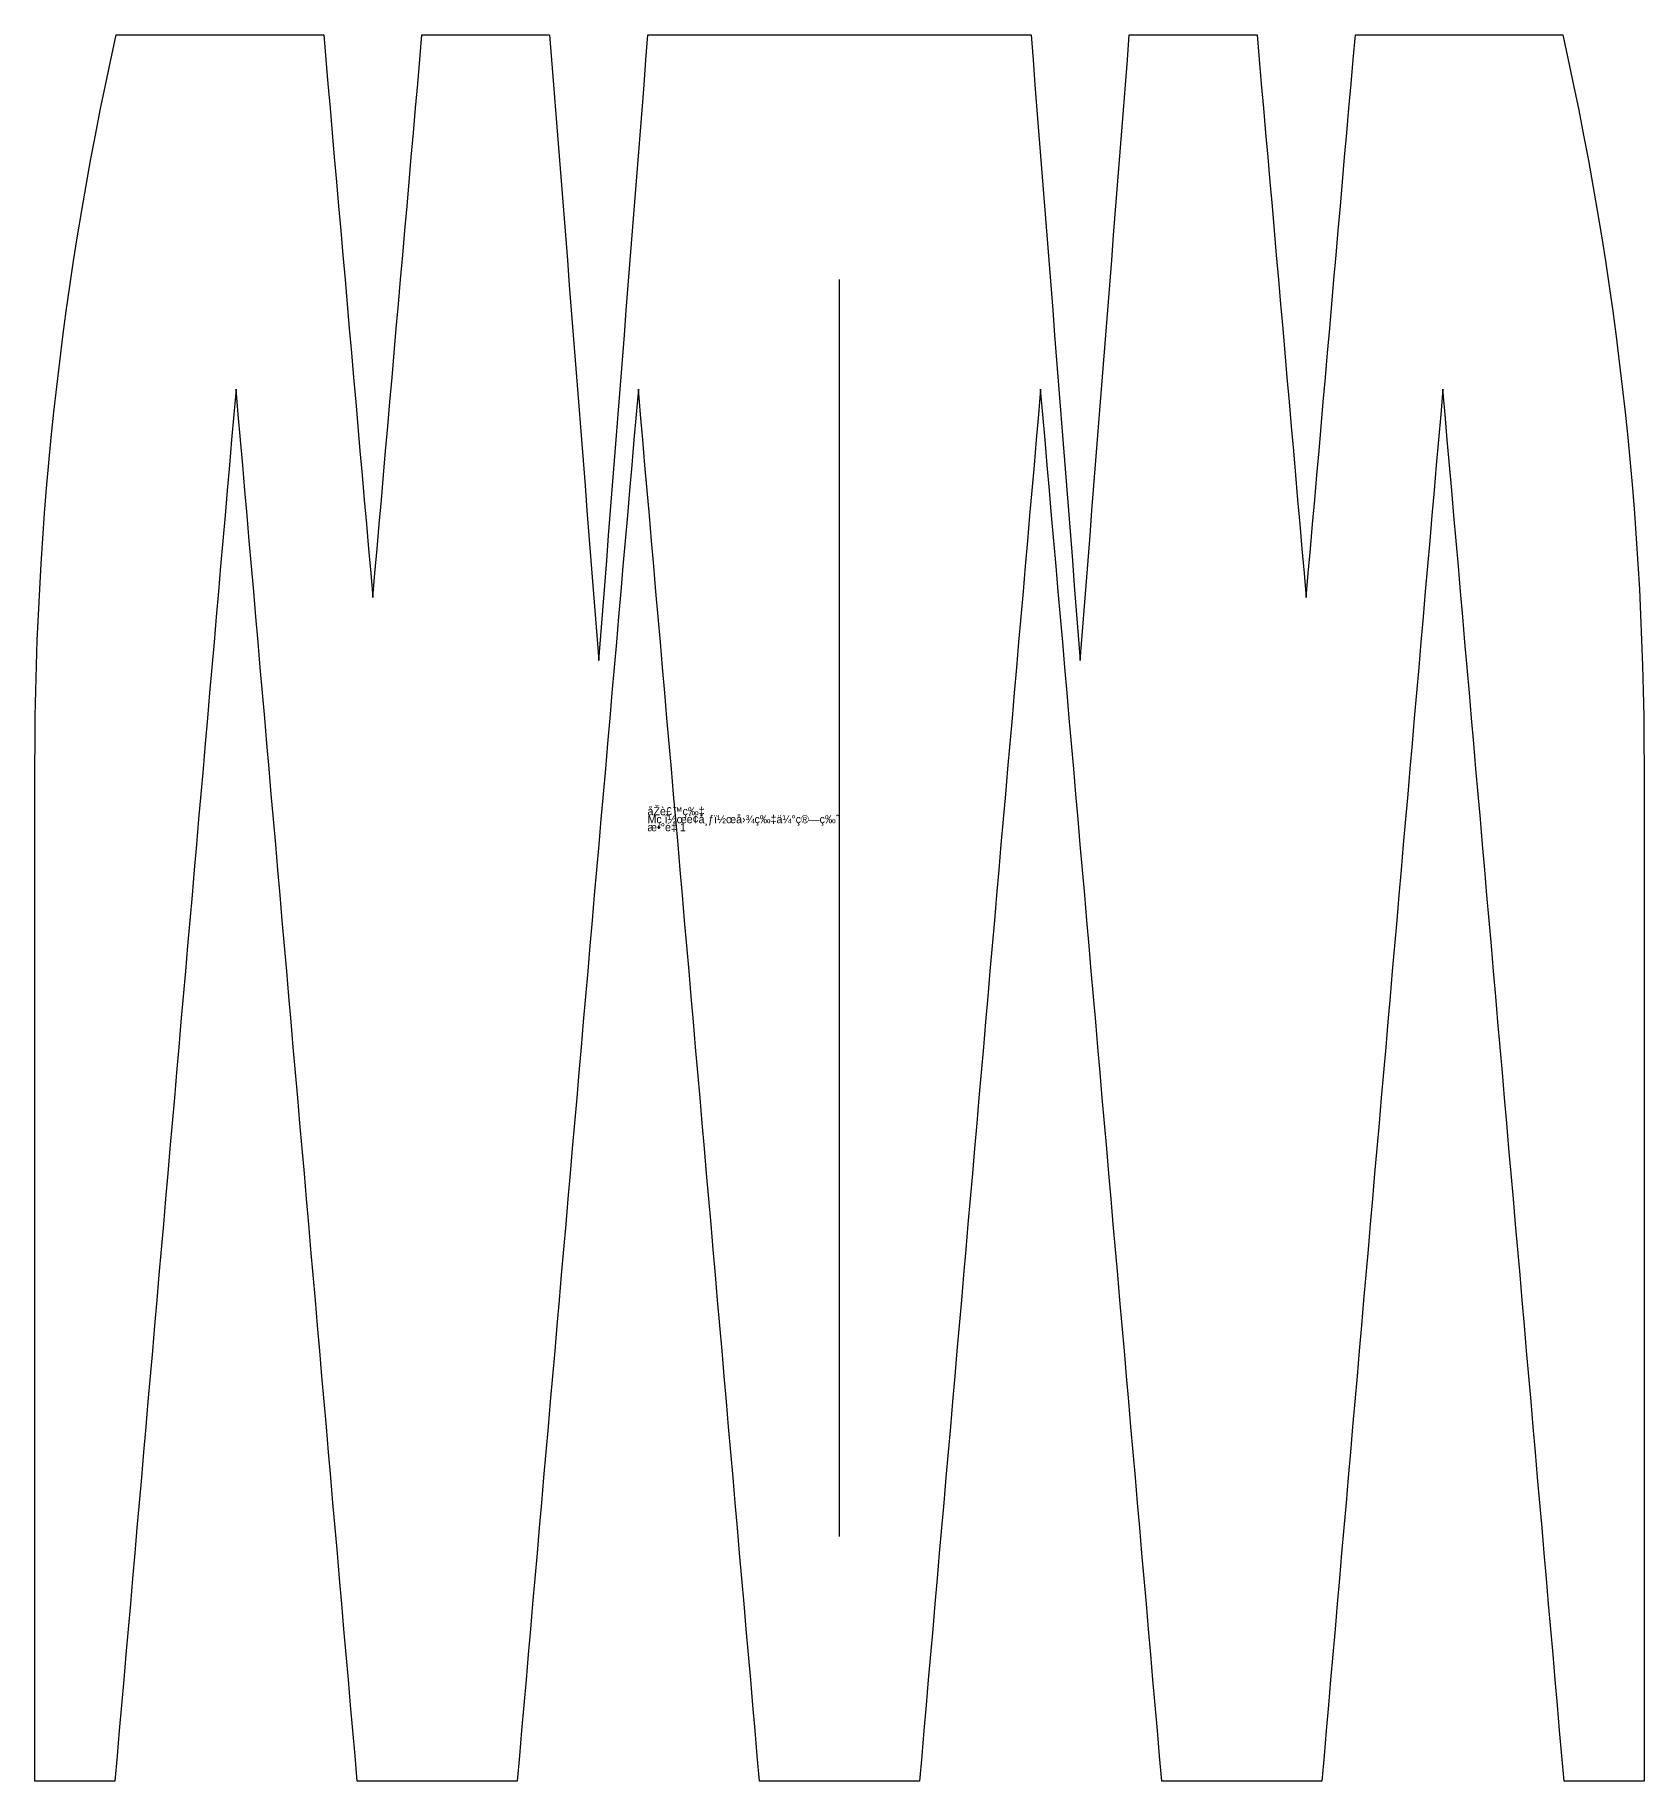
# Model space of a CAD drawing. Header units: millimetres. Extents: x 0 to 2243, y 0 to 2496.
# Drawn here: x 608 to 1110, y 286 to 832 of the extents above; entities that cross this region are included whole.
import ezdxf

# ---------------------------------------------------------------- set-up
doc = ezdxf.new("R2010")
doc.units = ezdxf.units.MM
for name, color, linetype in [('1', 250, 'CONTINUOUS'), ('7', 250, 'CONTINUOUS'), ('8', 250, 'CONTINUOUS')]:
    doc.layers.add(name, color=color, linetype=linetype)

# ---------------------------------------------------------------- blocks, each defined once
blk = doc.blocks.new('åŽè£™ç‰‡')
at = {"layer": '1'}
blk.add_lwpolyline([(607.65, 286.32), (607.65, 294.24), (607.65, 302.16), (607.65, 310.08), (607.65, 318), (607.65, 325.92), (607.65, 333.84), (607.65, 341.76), (607.65, 349.68), (607.65, 357.6), (607.65, 365.53), (607.65, 373.45), (607.65, 381.37), (607.65, 389.29), (607.65, 397.21), (607.65, 405.13), (607.65, 413.05), (607.65, 420.97), (607.65, 428.89), (607.65, 436.81), (607.65, 444.74), (607.65, 452.66), (607.65, 460.58), (607.65, 468.5), (607.65, 476.42), (607.65, 484.34), (607.65, 492.26), (607.65, 500.18), (607.65, 508.1), (607.65, 516.02), (607.65, 523.95), (607.65, 531.87), (607.65, 539.79), (607.65, 547.71), (607.65, 555.63), (607.65, 563.55), (607.65, 571.47), (607.65, 579.39), (607.65, 587.31), (607.65, 595.23), (607.65, 603.16), (607.68, 611.11), (607.77, 619.05), (607.92, 626.99), (608.13, 634.93), (608.4, 642.86), (608.74, 650.79), (609.13, 658.71), (609.58, 666.63), (610.1, 674.55), (610.67, 682.46), (611.3, 690.37), (612, 698.27), (612.76, 706.17), (613.57, 714.06), (614.45, 721.95), (615.39, 729.83), (616.38, 737.72), (617.44, 745.59), (618.56, 753.46), (619.74, 761.33), (620.98, 769.2), (622.28, 777.06), (623.64, 784.91), (625.06, 792.76), (626.54, 800.61), (628.08, 808.45), (629.68, 816.29), (631.34, 824.12), (633.07, 831.95), (640.27, 831.95), (647.47, 831.95), (654.67, 831.95), (661.87, 831.95), (669.07, 831.95), (676.27, 831.95), (683.47, 831.95), (690.67, 831.95), (697.87, 831.95), (698.53, 824.31), (699.2, 816.66), (699.87, 809.02), (700.54, 801.37), (701.2, 793.73), (701.87, 786.08), (702.54, 778.44), (703.21, 770.79), (703.88, 763.15), (704.54, 755.5), (705.21, 747.86), (705.88, 740.21), (706.55, 732.57), (707.21, 724.92), (707.88, 717.28), (708.55, 709.63), (709.22, 701.99), (709.88, 694.35), (710.55, 686.7), (711.22, 679.06), (711.89, 671.41), (712.56, 663.77), (713.22, 656.12), (713.89, 663.77), (714.56, 671.41), (715.23, 679.06), (715.89, 686.7), (716.56, 694.35), (717.23, 701.99), (717.9, 709.63), (718.57, 717.28), (719.23, 724.92), (719.9, 732.57), (720.57, 740.21), (721.24, 747.86), (721.9, 755.5), (722.57, 763.15), (723.24, 770.79), (723.91, 778.44), (724.58, 786.08), (725.24, 793.73), (725.91, 801.37), (726.58, 809.02), (727.25, 816.66), (727.91, 824.31), (728.58, 831.95), (736.56, 831.95), (744.54, 831.95), (752.52, 831.95), (760.5, 831.95), (768.48, 831.95), (769.1, 824.13), (769.71, 816.31), (770.32, 808.49), (770.94, 800.67), (771.55, 792.85), (772.17, 785.03), (772.78, 777.21), (773.4, 769.39), (774.01, 761.57), (774.62, 753.75), (775.24, 745.93), (775.85, 738.11), (776.47, 730.29), (777.08, 722.47), (777.7, 714.65), (778.31, 706.83), (778.93, 699.01), (779.54, 691.19), (780.15, 683.37), (780.77, 675.54), (781.38, 667.72), (782, 659.9), (782.61, 652.08), (783.23, 644.26), (783.84, 636.44), (784.45, 644.26), (785.07, 652.08), (785.68, 659.9), (786.3, 667.72), (786.91, 675.54), (787.53, 683.37), (788.14, 691.19), (788.75, 699.01), (789.37, 706.83), (789.98, 714.65), (790.6, 722.47), (791.21, 730.29), (791.83, 738.11), (792.44, 745.93), (793.05, 753.75), (793.67, 761.57), (794.28, 769.39), (794.9, 777.21), (795.51, 785.03), (796.13, 792.85), (796.74, 800.67), (797.35, 808.49), (797.97, 816.31), (798.58, 824.13), (799.2, 831.95), (807.18, 831.95), (815.16, 831.95), (823.14, 831.95), (831.12, 831.95), (839.1, 831.95), (847.08, 831.95), (855.06, 831.95), (863.04, 831.95), (871.02, 831.95), (879, 831.95), (886.98, 831.95), (894.96, 831.95), (902.94, 831.95), (910.92, 831.95), (918.9, 831.95), (919.51, 824.13), (920.13, 816.31), (920.74, 808.49), (921.36, 800.67), (921.97, 792.85), (922.58, 785.03), (923.2, 777.21), (923.81, 769.39), (924.43, 761.57), (925.04, 753.75), (925.66, 745.93), (926.27, 738.11), (926.88, 730.29), (927.5, 722.47), (928.11, 714.65), (928.73, 706.83), (929.34, 699.01), (929.96, 691.19), (930.57, 683.37), (931.18, 675.54), (931.8, 667.72), (932.41, 659.9), (933.03, 652.08), (933.64, 644.26), (934.26, 636.44), (934.87, 644.26), (935.48, 652.08), (936.1, 659.9), (936.71, 667.72), (937.33, 675.54), (937.94, 683.37), (938.56, 691.19), (939.17, 699.01), (939.79, 706.83), (940.4, 714.65), (941.01, 722.47), (941.63, 730.29), (942.24, 738.11), (942.86, 745.93), (943.47, 753.75), (944.09, 761.57), (944.7, 769.39), (945.31, 777.21), (945.93, 785.03), (946.54, 792.85), (947.16, 800.67), (947.77, 808.49), (948.39, 816.31), (949, 824.13), (949.61, 831.95), (957.59, 831.95), (965.57, 831.95), (973.55, 831.95), (981.53, 831.95), (989.51, 831.95), (990.18, 824.31), (990.85, 816.66), (991.52, 809.02), (992.19, 801.37), (992.85, 793.73), (993.52, 786.08), (994.19, 778.44), (994.86, 770.79), (995.52, 763.15), (996.19, 755.5), (996.86, 747.86), (997.53, 740.21), (998.19, 732.57), (998.86, 724.92), (999.53, 717.28), (1000.2, 709.63), (1000.87, 701.99), (1001.53, 694.35), (1002.2, 686.7), (1002.87, 679.06), (1003.54, 671.41), (1004.2, 663.77), (1004.87, 656.12), (1005.54, 663.77), (1006.21, 671.41), (1006.88, 679.06), (1007.54, 686.7), (1008.21, 694.35), (1008.88, 701.99), (1009.55, 709.63), (1010.21, 717.28), (1010.88, 724.92), (1011.55, 732.57), (1012.22, 740.21), (1012.89, 747.86), (1013.55, 755.5), (1014.22, 763.15), (1014.89, 770.79), (1015.56, 778.44), (1016.22, 786.08), (1016.89, 793.73), (1017.56, 801.37), (1018.23, 809.02), (1018.9, 816.66), (1019.56, 824.31), (1020.23, 831.95), (1027.43, 831.95), (1034.63, 831.95), (1041.83, 831.95), (1049.03, 831.95), (1056.23, 831.95), (1063.43, 831.95), (1070.63, 831.95), (1077.83, 831.95), (1085.03, 831.95), (1086.75, 824.12), (1088.42, 816.29), (1090.02, 808.45), (1091.56, 800.61), (1093.04, 792.76), (1094.46, 784.91), (1095.82, 777.06), (1097.12, 769.2), (1098.36, 761.33), (1099.54, 753.46), (1100.66, 745.59), (1101.71, 737.72), (1102.71, 729.83), (1103.65, 721.95), (1104.52, 714.06), (1105.34, 706.17), (1106.1, 698.27), (1106.79, 690.37), (1107.43, 682.46), (1108, 674.55), (1108.51, 666.63), (1108.97, 658.71), (1109.36, 650.79), (1109.69, 642.86), (1109.96, 634.93), (1110.18, 626.99), (1110.33, 619.05), (1110.42, 611.11), (1110.45, 603.16), (1110.45, 595.23), (1110.45, 587.31), (1110.45, 579.39), (1110.45, 571.47), (1110.45, 563.55), (1110.45, 555.63), (1110.45, 547.71), (1110.45, 539.79), (1110.45, 531.87), (1110.45, 523.95), (1110.45, 516.02), (1110.45, 508.1), (1110.45, 500.18), (1110.45, 492.26), (1110.45, 484.34), (1110.45, 476.42), (1110.45, 468.5), (1110.45, 460.58), (1110.45, 452.66), (1110.45, 444.74), (1110.45, 436.81), (1110.45, 428.89), (1110.45, 420.97), (1110.45, 413.05), (1110.45, 405.13), (1110.45, 397.21), (1110.45, 389.29), (1110.45, 381.37), (1110.45, 373.45), (1110.45, 365.53), (1110.45, 357.6), (1110.45, 349.68), (1110.45, 341.76), (1110.45, 333.84), (1110.45, 325.92), (1110.45, 318), (1110.45, 310.08), (1110.45, 302.16), (1110.45, 294.24), (1110.45, 286.32), (1104.2, 286.32), (1097.95, 286.32), (1091.7, 286.32), (1085.45, 286.32), (1084.76, 294.22), (1084.07, 302.13), (1083.38, 310.04), (1082.7, 317.95), (1082.01, 325.86), (1081.32, 333.77), (1080.63, 341.67), (1079.94, 349.58), (1079.25, 357.49), (1078.57, 365.4), (1077.88, 373.31), (1077.19, 381.22), (1076.5, 389.13), (1075.81, 397.03), (1075.13, 404.94), (1074.44, 412.85), (1073.75, 420.76), (1073.06, 428.67), (1072.37, 436.58), (1071.68, 444.48), (1071, 452.39), (1070.31, 460.3), (1069.62, 468.21), (1068.93, 476.12), (1068.24, 484.03), (1067.56, 491.93), (1066.87, 499.84), (1066.18, 507.75), (1065.49, 515.66), (1064.8, 523.57), (1064.11, 531.48), (1063.43, 539.39), (1062.74, 547.29), (1062.05, 555.2), (1061.36, 563.11), (1060.67, 571.02), (1059.99, 578.93), (1059.3, 586.84), (1058.61, 594.74), (1057.92, 602.65), (1057.23, 610.56), (1056.54, 618.47), (1055.86, 626.38), (1055.17, 634.29), (1054.48, 642.19), (1053.79, 650.1), (1053.1, 658.01), (1052.42, 665.92), (1051.73, 673.83), (1051.04, 681.74), (1050.35, 689.64), (1049.66, 697.55), (1048.97, 705.46), (1048.29, 713.37), (1047.6, 721.28), (1046.91, 713.37), (1046.22, 705.46), (1045.53, 697.55), (1044.85, 689.64), (1044.16, 681.74), (1043.47, 673.83), (1042.78, 665.92), (1042.09, 658.01), (1041.4, 650.1), (1040.72, 642.19), (1040.03, 634.29), (1039.34, 626.38), (1038.65, 618.47), (1037.96, 610.56), (1037.28, 602.65), (1036.59, 594.74), (1035.9, 586.84), (1035.21, 578.93), (1034.52, 571.02), (1033.83, 563.11), (1033.15, 555.2), (1032.46, 547.29), (1031.77, 539.39), (1031.08, 531.48), (1030.39, 523.57), (1029.71, 515.66), (1029.02, 507.75), (1028.33, 499.84), (1027.64, 491.93), (1026.95, 484.03), (1026.26, 476.12), (1025.58, 468.21), (1024.89, 460.3), (1024.2, 452.39), (1023.51, 444.48), (1022.82, 436.58), (1022.14, 428.67), (1021.45, 420.76), (1020.76, 412.85), (1020.07, 404.94), (1019.38, 397.03), (1018.69, 389.13), (1018.01, 381.22), (1017.32, 373.31), (1016.63, 365.4), (1015.94, 357.49), (1015.25, 349.58), (1014.57, 341.67), (1013.88, 333.77), (1013.19, 325.86), (1012.5, 317.95), (1011.81, 310.04), (1011.12, 302.13), (1010.44, 294.22), (1009.75, 286.32), (1002.61, 286.32), (995.46, 286.32), (988.32, 286.32), (981.18, 286.32), (974.03, 286.32), (966.89, 286.32), (959.75, 286.32), (959.06, 294.22), (958.37, 302.13), (957.68, 310.04), (957, 317.95), (956.31, 325.86), (955.62, 333.77), (954.93, 341.67), (954.24, 349.58), (953.55, 357.49), (952.87, 365.4), (952.18, 373.31), (951.49, 381.22), (950.8, 389.13), (950.11, 397.03), (949.43, 404.94), (948.74, 412.85), (948.05, 420.76), (947.36, 428.67), (946.67, 436.58), (945.98, 444.48), (945.3, 452.39), (944.61, 460.3), (943.92, 468.21), (943.23, 476.12), (942.54, 484.03), (941.86, 491.93), (941.17, 499.84), (940.48, 507.75), (939.79, 515.66), (939.1, 523.57), (938.41, 531.48), (937.73, 539.39), (937.04, 547.29), (936.35, 555.2), (935.66, 563.11), (934.97, 571.02), (934.29, 578.93), (933.6, 586.84), (932.91, 594.74), (932.22, 602.65), (931.53, 610.56), (930.84, 618.47), (930.16, 626.38), (929.47, 634.29), (928.78, 642.19), (928.09, 650.1), (927.4, 658.01), (926.72, 665.92), (926.03, 673.83), (925.34, 681.74), (924.65, 689.64), (923.96, 697.55), (923.27, 705.46), (922.59, 713.37), (921.9, 721.28), (921.21, 713.37), (920.52, 705.46), (919.83, 697.55), (919.15, 689.64), (918.46, 681.74), (917.77, 673.83), (917.08, 665.92), (916.39, 658.01), (915.7, 650.1), (915.02, 642.19), (914.33, 634.29), (913.64, 626.38), (912.95, 618.47), (912.26, 610.56), (911.58, 602.65), (910.89, 594.74), (910.2, 586.84), (909.51, 578.93), (908.82, 571.02), (908.13, 563.11), (907.45, 555.2), (906.76, 547.29), (906.07, 539.39), (905.38, 531.48), (904.69, 523.57), (904.01, 515.66), (903.32, 507.75), (902.63, 499.84), (901.94, 491.93), (901.25, 484.03), (900.56, 476.12), (899.88, 468.21), (899.19, 460.3), (898.5, 452.39), (897.81, 444.48), (897.12, 436.58), (896.44, 428.67), (895.75, 420.76), (895.06, 412.85), (894.37, 404.94), (893.68, 397.03), (892.99, 389.13), (892.31, 381.22), (891.62, 373.31), (890.93, 365.4), (890.24, 357.49), (889.55, 349.58), (888.87, 341.67), (888.18, 333.77), (887.49, 325.86), (886.8, 317.95), (886.11, 310.04), (885.42, 302.13), (884.74, 294.22), (884.05, 286.32), (876.91, 286.32), (869.76, 286.32), (862.62, 286.32), (855.48, 286.32), (848.33, 286.32), (841.19, 286.32), (834.05, 286.32), (833.36, 294.22), (832.67, 302.13), (831.98, 310.04), (831.3, 317.95), (830.61, 325.86), (829.92, 333.77), (829.23, 341.67), (828.54, 349.58), (827.85, 357.49), (827.17, 365.4), (826.48, 373.31), (825.79, 381.22), (825.1, 389.13), (824.41, 397.03), (823.73, 404.94), (823.04, 412.85), (822.35, 420.76), (821.66, 428.67), (820.97, 436.58), (820.28, 444.48), (819.6, 452.39), (818.91, 460.3), (818.22, 468.21), (817.53, 476.12), (816.84, 484.03), (816.16, 491.93), (815.47, 499.84), (814.78, 507.75), (814.09, 515.66), (813.4, 523.57), (812.71, 531.48), (812.03, 539.39), (811.34, 547.29), (810.65, 555.2), (809.96, 563.11), (809.27, 571.02), (808.59, 578.93), (807.9, 586.84), (807.21, 594.74), (806.52, 602.65), (805.83, 610.56), (805.14, 618.47), (804.46, 626.38), (803.77, 634.29), (803.08, 642.19), (802.39, 650.1), (801.7, 658.01), (801.02, 665.92), (800.33, 673.83), (799.64, 681.74), (798.95, 689.64), (798.26, 697.55), (797.57, 705.46), (796.89, 713.37), (796.2, 721.28), (795.51, 713.37), (794.82, 705.46), (794.13, 697.55), (793.45, 689.64), (792.76, 681.74), (792.07, 673.83), (791.38, 665.92), (790.69, 658.01), (790, 650.1), (789.32, 642.19), (788.63, 634.29), (787.94, 626.38), (787.25, 618.47), (786.56, 610.56), (785.88, 602.65), (785.19, 594.74), (784.5, 586.84), (783.81, 578.93), (783.12, 571.02), (782.43, 563.11), (781.75, 555.2), (781.06, 547.29), (780.37, 539.39), (779.68, 531.48), (778.99, 523.57), (778.31, 515.66), (777.62, 507.75), (776.93, 499.84), (776.24, 491.93), (775.55, 484.03), (774.86, 476.12), (774.18, 468.21), (773.49, 460.3), (772.8, 452.39), (772.11, 444.48), (771.42, 436.58), (770.74, 428.67), (770.05, 420.76), (769.36, 412.85), (768.67, 404.94), (767.98, 397.03), (767.29, 389.13), (766.61, 381.22), (765.92, 373.31), (765.23, 365.4), (764.54, 357.49), (763.85, 349.58), (763.17, 341.67), (762.48, 333.77), (761.79, 325.86), (761.1, 317.95), (760.41, 310.04), (759.72, 302.13), (759.04, 294.22), (758.35, 286.32), (751.21, 286.32), (744.06, 286.32), (736.92, 286.32), (729.78, 286.32), (722.63, 286.32), (715.49, 286.32), (708.35, 286.32), (707.66, 294.22), (706.97, 302.13), (706.28, 310.04), (705.6, 317.95), (704.91, 325.86), (704.22, 333.77), (703.53, 341.67), (702.84, 349.58), (702.15, 357.49), (701.47, 365.4), (700.78, 373.31), (700.09, 381.22), (699.4, 389.13), (698.71, 397.03), (698.03, 404.94), (697.34, 412.85), (696.65, 420.76), (695.96, 428.67), (695.27, 436.58), (694.58, 444.48), (693.9, 452.39), (693.21, 460.3), (692.52, 468.21), (691.83, 476.12), (691.14, 484.03), (690.46, 491.93), (689.77, 499.84), (689.08, 507.75), (688.39, 515.66), (687.7, 523.57), (687.01, 531.48), (686.33, 539.39), (685.64, 547.29), (684.95, 555.2), (684.26, 563.11), (683.57, 571.02), (682.89, 578.93), (682.2, 586.84), (681.51, 594.74), (680.82, 602.65), (680.13, 610.56), (679.44, 618.47), (678.76, 626.38), (678.07, 634.29), (677.38, 642.19), (676.69, 650.1), (676, 658.01), (675.32, 665.92), (674.63, 673.83), (673.94, 681.74), (673.25, 689.64), (672.56, 697.55), (671.87, 705.46), (671.19, 713.37), (670.5, 721.28), (669.81, 713.37), (669.12, 705.46), (668.43, 697.55), (667.75, 689.64), (667.06, 681.74), (666.37, 673.83), (665.68, 665.92), (664.99, 658.01), (664.3, 650.1), (663.62, 642.19), (662.93, 634.29), (662.24, 626.38), (661.55, 618.47), (660.86, 610.56), (660.18, 602.65), (659.49, 594.74), (658.8, 586.84), (658.11, 578.93), (657.42, 571.02), (656.73, 563.11), (656.05, 555.2), (655.36, 547.29), (654.67, 539.39), (653.98, 531.48), (653.29, 523.57), (652.61, 515.66), (651.92, 507.75), (651.23, 499.84), (650.54, 491.93), (649.85, 484.03), (649.16, 476.12), (648.48, 468.21), (647.79, 460.3), (647.1, 452.39), (646.41, 444.48), (645.72, 436.58), (645.04, 428.67), (644.35, 420.76), (643.66, 412.85), (642.97, 404.94), (642.28, 397.03), (641.59, 389.13), (640.91, 381.22), (640.22, 373.31), (639.53, 365.4), (638.84, 357.49), (638.15, 349.58), (637.47, 341.67), (636.78, 333.77), (636.09, 325.86), (635.4, 317.95), (634.71, 310.04), (634.02, 302.13), (633.34, 294.22), (632.65, 286.32), (626.4, 286.32), (620.15, 286.32), (613.9, 286.32)], close=True, dxfattribs=at)
at = {"layer": '7'}
blk.add_line((859.05, 362.7), (859.05, 755.56), dxfattribs=at)
at = {"layer": '8'}
blk.add_lwpolyline([(607.65, 286.32), (607.65, 294.24), (607.65, 302.16), (607.65, 310.08), (607.65, 318), (607.65, 325.92), (607.65, 333.84), (607.65, 341.76), (607.65, 349.68), (607.65, 357.6), (607.65, 365.53), (607.65, 373.45), (607.65, 381.37), (607.65, 389.29), (607.65, 397.21), (607.65, 405.13), (607.65, 413.05), (607.65, 420.97), (607.65, 428.89), (607.65, 436.81), (607.65, 444.74), (607.65, 452.66), (607.65, 460.58), (607.65, 468.5), (607.65, 476.42), (607.65, 484.34), (607.65, 492.26), (607.65, 500.18), (607.65, 508.1), (607.65, 516.02), (607.65, 523.95), (607.65, 531.87), (607.65, 539.79), (607.65, 547.71), (607.65, 555.63), (607.65, 563.55), (607.65, 571.47), (607.65, 579.39), (607.65, 587.31), (607.65, 595.23), (607.65, 603.16), (607.68, 611.11), (607.77, 619.05), (607.92, 626.99), (608.13, 634.93), (608.4, 642.86), (608.74, 650.79), (609.13, 658.71), (609.58, 666.63), (610.1, 674.55), (610.67, 682.46), (611.3, 690.37), (612, 698.27), (612.76, 706.17), (613.57, 714.06), (614.45, 721.95), (615.39, 729.83), (616.38, 737.72), (617.44, 745.59), (618.56, 753.46), (619.74, 761.33), (620.98, 769.2), (622.28, 777.06), (623.64, 784.91), (625.06, 792.76), (626.54, 800.61), (628.08, 808.45), (629.68, 816.29), (631.34, 824.12), (633.07, 831.95), (640.27, 831.95), (647.47, 831.95), (654.67, 831.95), (661.87, 831.95), (669.07, 831.95), (676.27, 831.95), (683.47, 831.95), (690.67, 831.95), (697.87, 831.95), (698.53, 824.31), (699.2, 816.66), (699.87, 809.02), (700.54, 801.37), (701.2, 793.73), (701.87, 786.08), (702.54, 778.44), (703.21, 770.79), (703.88, 763.15), (704.54, 755.5), (705.21, 747.86), (705.88, 740.21), (706.55, 732.57), (707.21, 724.92), (707.88, 717.28), (708.55, 709.63), (709.22, 701.99), (709.88, 694.35), (710.55, 686.7), (711.22, 679.06), (711.89, 671.41), (712.56, 663.77), (713.22, 656.12), (713.89, 663.77), (714.56, 671.41), (715.23, 679.06), (715.89, 686.7), (716.56, 694.35), (717.23, 701.99), (717.9, 709.63), (718.57, 717.28), (719.23, 724.92), (719.9, 732.57), (720.57, 740.21), (721.24, 747.86), (721.9, 755.5), (722.57, 763.15), (723.24, 770.79), (723.91, 778.44), (724.58, 786.08), (725.24, 793.73), (725.91, 801.37), (726.58, 809.02), (727.25, 816.66), (727.91, 824.31), (728.58, 831.95), (736.56, 831.95), (744.54, 831.95), (752.52, 831.95), (760.5, 831.95), (768.48, 831.95), (769.1, 824.13), (769.71, 816.31), (770.32, 808.49), (770.94, 800.67), (771.55, 792.85), (772.17, 785.03), (772.78, 777.21), (773.4, 769.39), (774.01, 761.57), (774.62, 753.75), (775.24, 745.93), (775.85, 738.11), (776.47, 730.29), (777.08, 722.47), (777.7, 714.65), (778.31, 706.83), (778.93, 699.01), (779.54, 691.19), (780.15, 683.37), (780.77, 675.54), (781.38, 667.72), (782, 659.9), (782.61, 652.08), (783.23, 644.26), (783.84, 636.44), (784.45, 644.26), (785.07, 652.08), (785.68, 659.9), (786.3, 667.72), (786.91, 675.54), (787.53, 683.37), (788.14, 691.19), (788.75, 699.01), (789.37, 706.83), (789.98, 714.65), (790.6, 722.47), (791.21, 730.29), (791.83, 738.11), (792.44, 745.93), (793.05, 753.75), (793.67, 761.57), (794.28, 769.39), (794.9, 777.21), (795.51, 785.03), (796.13, 792.85), (796.74, 800.67), (797.35, 808.49), (797.97, 816.31), (798.58, 824.13), (799.2, 831.95), (807.18, 831.95), (815.16, 831.95), (823.14, 831.95), (831.12, 831.95), (839.1, 831.95), (847.08, 831.95), (855.06, 831.95), (863.04, 831.95), (871.02, 831.95), (879, 831.95), (886.98, 831.95), (894.96, 831.95), (902.94, 831.95), (910.92, 831.95), (918.9, 831.95), (919.51, 824.13), (920.13, 816.31), (920.74, 808.49), (921.36, 800.67), (921.97, 792.85), (922.58, 785.03), (923.2, 777.21), (923.81, 769.39), (924.43, 761.57), (925.04, 753.75), (925.66, 745.93), (926.27, 738.11), (926.88, 730.29), (927.5, 722.47), (928.11, 714.65), (928.73, 706.83), (929.34, 699.01), (929.96, 691.19), (930.57, 683.37), (931.18, 675.54), (931.8, 667.72), (932.41, 659.9), (933.03, 652.08), (933.64, 644.26), (934.26, 636.44), (934.87, 644.26), (935.48, 652.08), (936.1, 659.9), (936.71, 667.72), (937.33, 675.54), (937.94, 683.37), (938.56, 691.19), (939.17, 699.01), (939.79, 706.83), (940.4, 714.65), (941.01, 722.47), (941.63, 730.29), (942.24, 738.11), (942.86, 745.93), (943.47, 753.75), (944.09, 761.57), (944.7, 769.39), (945.31, 777.21), (945.93, 785.03), (946.54, 792.85), (947.16, 800.67), (947.77, 808.49), (948.39, 816.31), (949, 824.13), (949.61, 831.95), (957.59, 831.95), (965.57, 831.95), (973.55, 831.95), (981.53, 831.95), (989.51, 831.95), (990.18, 824.31), (990.85, 816.66), (991.52, 809.02), (992.19, 801.37), (992.85, 793.73), (993.52, 786.08), (994.19, 778.44), (994.86, 770.79), (995.52, 763.15), (996.19, 755.5), (996.86, 747.86), (997.53, 740.21), (998.19, 732.57), (998.86, 724.92), (999.53, 717.28), (1000.2, 709.63), (1000.87, 701.99), (1001.53, 694.35), (1002.2, 686.7), (1002.87, 679.06), (1003.54, 671.41), (1004.2, 663.77), (1004.87, 656.12), (1005.54, 663.77), (1006.21, 671.41), (1006.88, 679.06), (1007.54, 686.7), (1008.21, 694.35), (1008.88, 701.99), (1009.55, 709.63), (1010.21, 717.28), (1010.88, 724.92), (1011.55, 732.57), (1012.22, 740.21), (1012.89, 747.86), (1013.55, 755.5), (1014.22, 763.15), (1014.89, 770.79), (1015.56, 778.44), (1016.22, 786.08), (1016.89, 793.73), (1017.56, 801.37), (1018.23, 809.02), (1018.9, 816.66), (1019.56, 824.31), (1020.23, 831.95), (1027.43, 831.95), (1034.63, 831.95), (1041.83, 831.95), (1049.03, 831.95), (1056.23, 831.95), (1063.43, 831.95), (1070.63, 831.95), (1077.83, 831.95), (1085.03, 831.95), (1086.75, 824.12), (1088.42, 816.29), (1090.02, 808.45), (1091.56, 800.61), (1093.04, 792.76), (1094.46, 784.91), (1095.82, 777.06), (1097.12, 769.2), (1098.36, 761.33), (1099.54, 753.46), (1100.66, 745.59), (1101.71, 737.72), (1102.71, 729.83), (1103.65, 721.95), (1104.52, 714.06), (1105.34, 706.17), (1106.1, 698.27), (1106.79, 690.37), (1107.43, 682.46), (1108, 674.55), (1108.51, 666.63), (1108.97, 658.71), (1109.36, 650.79), (1109.69, 642.86), (1109.96, 634.93), (1110.18, 626.99), (1110.33, 619.05), (1110.42, 611.11), (1110.45, 603.16), (1110.45, 595.23), (1110.45, 587.31), (1110.45, 579.39), (1110.45, 571.47), (1110.45, 563.55), (1110.45, 555.63), (1110.45, 547.71), (1110.45, 539.79), (1110.45, 531.87), (1110.45, 523.95), (1110.45, 516.02), (1110.45, 508.1), (1110.45, 500.18), (1110.45, 492.26), (1110.45, 484.34), (1110.45, 476.42), (1110.45, 468.5), (1110.45, 460.58), (1110.45, 452.66), (1110.45, 444.74), (1110.45, 436.81), (1110.45, 428.89), (1110.45, 420.97), (1110.45, 413.05), (1110.45, 405.13), (1110.45, 397.21), (1110.45, 389.29), (1110.45, 381.37), (1110.45, 373.45), (1110.45, 365.53), (1110.45, 357.6), (1110.45, 349.68), (1110.45, 341.76), (1110.45, 333.84), (1110.45, 325.92), (1110.45, 318), (1110.45, 310.08), (1110.45, 302.16), (1110.45, 294.24), (1110.45, 286.32), (1104.2, 286.32), (1097.95, 286.32), (1091.7, 286.32), (1085.45, 286.32), (1084.76, 294.22), (1084.07, 302.13), (1083.38, 310.04), (1082.7, 317.95), (1082.01, 325.86), (1081.32, 333.77), (1080.63, 341.67), (1079.94, 349.58), (1079.25, 357.49), (1078.57, 365.4), (1077.88, 373.31), (1077.19, 381.22), (1076.5, 389.13), (1075.81, 397.03), (1075.13, 404.94), (1074.44, 412.85), (1073.75, 420.76), (1073.06, 428.67), (1072.37, 436.58), (1071.68, 444.48), (1071, 452.39), (1070.31, 460.3), (1069.62, 468.21), (1068.93, 476.12), (1068.24, 484.03), (1067.56, 491.93), (1066.87, 499.84), (1066.18, 507.75), (1065.49, 515.66), (1064.8, 523.57), (1064.11, 531.48), (1063.43, 539.39), (1062.74, 547.29), (1062.05, 555.2), (1061.36, 563.11), (1060.67, 571.02), (1059.99, 578.93), (1059.3, 586.84), (1058.61, 594.74), (1057.92, 602.65), (1057.23, 610.56), (1056.54, 618.47), (1055.86, 626.38), (1055.17, 634.29), (1054.48, 642.19), (1053.79, 650.1), (1053.1, 658.01), (1052.42, 665.92), (1051.73, 673.83), (1051.04, 681.74), (1050.35, 689.64), (1049.66, 697.55), (1048.97, 705.46), (1048.29, 713.37), (1047.6, 721.28), (1046.91, 713.37), (1046.22, 705.46), (1045.53, 697.55), (1044.85, 689.64), (1044.16, 681.74), (1043.47, 673.83), (1042.78, 665.92), (1042.09, 658.01), (1041.4, 650.1), (1040.72, 642.19), (1040.03, 634.29), (1039.34, 626.38), (1038.65, 618.47), (1037.96, 610.56), (1037.28, 602.65), (1036.59, 594.74), (1035.9, 586.84), (1035.21, 578.93), (1034.52, 571.02), (1033.83, 563.11), (1033.15, 555.2), (1032.46, 547.29), (1031.77, 539.39), (1031.08, 531.48), (1030.39, 523.57), (1029.71, 515.66), (1029.02, 507.75), (1028.33, 499.84), (1027.64, 491.93), (1026.95, 484.03), (1026.26, 476.12), (1025.58, 468.21), (1024.89, 460.3), (1024.2, 452.39), (1023.51, 444.48), (1022.82, 436.58), (1022.14, 428.67), (1021.45, 420.76), (1020.76, 412.85), (1020.07, 404.94), (1019.38, 397.03), (1018.69, 389.13), (1018.01, 381.22), (1017.32, 373.31), (1016.63, 365.4), (1015.94, 357.49), (1015.25, 349.58), (1014.57, 341.67), (1013.88, 333.77), (1013.19, 325.86), (1012.5, 317.95), (1011.81, 310.04), (1011.12, 302.13), (1010.44, 294.22), (1009.75, 286.32), (1002.61, 286.32), (995.46, 286.32), (988.32, 286.32), (981.18, 286.32), (974.03, 286.32), (966.89, 286.32), (959.75, 286.32), (959.06, 294.22), (958.37, 302.13), (957.68, 310.04), (957, 317.95), (956.31, 325.86), (955.62, 333.77), (954.93, 341.67), (954.24, 349.58), (953.55, 357.49), (952.87, 365.4), (952.18, 373.31), (951.49, 381.22), (950.8, 389.13), (950.11, 397.03), (949.43, 404.94), (948.74, 412.85), (948.05, 420.76), (947.36, 428.67), (946.67, 436.58), (945.98, 444.48), (945.3, 452.39), (944.61, 460.3), (943.92, 468.21), (943.23, 476.12), (942.54, 484.03), (941.86, 491.93), (941.17, 499.84), (940.48, 507.75), (939.79, 515.66), (939.1, 523.57), (938.41, 531.48), (937.73, 539.39), (937.04, 547.29), (936.35, 555.2), (935.66, 563.11), (934.97, 571.02), (934.29, 578.93), (933.6, 586.84), (932.91, 594.74), (932.22, 602.65), (931.53, 610.56), (930.84, 618.47), (930.16, 626.38), (929.47, 634.29), (928.78, 642.19), (928.09, 650.1), (927.4, 658.01), (926.72, 665.92), (926.03, 673.83), (925.34, 681.74), (924.65, 689.64), (923.96, 697.55), (923.27, 705.46), (922.59, 713.37), (921.9, 721.28), (921.21, 713.37), (920.52, 705.46), (919.83, 697.55), (919.15, 689.64), (918.46, 681.74), (917.77, 673.83), (917.08, 665.92), (916.39, 658.01), (915.7, 650.1), (915.02, 642.19), (914.33, 634.29), (913.64, 626.38), (912.95, 618.47), (912.26, 610.56), (911.58, 602.65), (910.89, 594.74), (910.2, 586.84), (909.51, 578.93), (908.82, 571.02), (908.13, 563.11), (907.45, 555.2), (906.76, 547.29), (906.07, 539.39), (905.38, 531.48), (904.69, 523.57), (904.01, 515.66), (903.32, 507.75), (902.63, 499.84), (901.94, 491.93), (901.25, 484.03), (900.56, 476.12), (899.88, 468.21), (899.19, 460.3), (898.5, 452.39), (897.81, 444.48), (897.12, 436.58), (896.44, 428.67), (895.75, 420.76), (895.06, 412.85), (894.37, 404.94), (893.68, 397.03), (892.99, 389.13), (892.31, 381.22), (891.62, 373.31), (890.93, 365.4), (890.24, 357.49), (889.55, 349.58), (888.87, 341.67), (888.18, 333.77), (887.49, 325.86), (886.8, 317.95), (886.11, 310.04), (885.42, 302.13), (884.74, 294.22), (884.05, 286.32), (876.91, 286.32), (869.76, 286.32), (862.62, 286.32), (855.48, 286.32), (848.33, 286.32), (841.19, 286.32), (834.05, 286.32), (833.36, 294.22), (832.67, 302.13), (831.98, 310.04), (831.3, 317.95), (830.61, 325.86), (829.92, 333.77), (829.23, 341.67), (828.54, 349.58), (827.85, 357.49), (827.17, 365.4), (826.48, 373.31), (825.79, 381.22), (825.1, 389.13), (824.41, 397.03), (823.73, 404.94), (823.04, 412.85), (822.35, 420.76), (821.66, 428.67), (820.97, 436.58), (820.28, 444.48), (819.6, 452.39), (818.91, 460.3), (818.22, 468.21), (817.53, 476.12), (816.84, 484.03), (816.16, 491.93), (815.47, 499.84), (814.78, 507.75), (814.09, 515.66), (813.4, 523.57), (812.71, 531.48), (812.03, 539.39), (811.34, 547.29), (810.65, 555.2), (809.96, 563.11), (809.27, 571.02), (808.59, 578.93), (807.9, 586.84), (807.21, 594.74), (806.52, 602.65), (805.83, 610.56), (805.14, 618.47), (804.46, 626.38), (803.77, 634.29), (803.08, 642.19), (802.39, 650.1), (801.7, 658.01), (801.02, 665.92), (800.33, 673.83), (799.64, 681.74), (798.95, 689.64), (798.26, 697.55), (797.57, 705.46), (796.89, 713.37), (796.2, 721.28), (795.51, 713.37), (794.82, 705.46), (794.13, 697.55), (793.45, 689.64), (792.76, 681.74), (792.07, 673.83), (791.38, 665.92), (790.69, 658.01), (790, 650.1), (789.32, 642.19), (788.63, 634.29), (787.94, 626.38), (787.25, 618.47), (786.56, 610.56), (785.88, 602.65), (785.19, 594.74), (784.5, 586.84), (783.81, 578.93), (783.12, 571.02), (782.43, 563.11), (781.75, 555.2), (781.06, 547.29), (780.37, 539.39), (779.68, 531.48), (778.99, 523.57), (778.31, 515.66), (777.62, 507.75), (776.93, 499.84), (776.24, 491.93), (775.55, 484.03), (774.86, 476.12), (774.18, 468.21), (773.49, 460.3), (772.8, 452.39), (772.11, 444.48), (771.42, 436.58), (770.74, 428.67), (770.05, 420.76), (769.36, 412.85), (768.67, 404.94), (767.98, 397.03), (767.29, 389.13), (766.61, 381.22), (765.92, 373.31), (765.23, 365.4), (764.54, 357.49), (763.85, 349.58), (763.17, 341.67), (762.48, 333.77), (761.79, 325.86), (761.1, 317.95), (760.41, 310.04), (759.72, 302.13), (759.04, 294.22), (758.35, 286.32), (751.21, 286.32), (744.06, 286.32), (736.92, 286.32), (729.78, 286.32), (722.63, 286.32), (715.49, 286.32), (708.35, 286.32), (707.66, 294.22), (706.97, 302.13), (706.28, 310.04), (705.6, 317.95), (704.91, 325.86), (704.22, 333.77), (703.53, 341.67), (702.84, 349.58), (702.15, 357.49), (701.47, 365.4), (700.78, 373.31), (700.09, 381.22), (699.4, 389.13), (698.71, 397.03), (698.03, 404.94), (697.34, 412.85), (696.65, 420.76), (695.96, 428.67), (695.27, 436.58), (694.58, 444.48), (693.9, 452.39), (693.21, 460.3), (692.52, 468.21), (691.83, 476.12), (691.14, 484.03), (690.46, 491.93), (689.77, 499.84), (689.08, 507.75), (688.39, 515.66), (687.7, 523.57), (687.01, 531.48), (686.33, 539.39), (685.64, 547.29), (684.95, 555.2), (684.26, 563.11), (683.57, 571.02), (682.89, 578.93), (682.2, 586.84), (681.51, 594.74), (680.82, 602.65), (680.13, 610.56), (679.44, 618.47), (678.76, 626.38), (678.07, 634.29), (677.38, 642.19), (676.69, 650.1), (676, 658.01), (675.32, 665.92), (674.63, 673.83), (673.94, 681.74), (673.25, 689.64), (672.56, 697.55), (671.87, 705.46), (671.19, 713.37), (670.5, 721.28), (669.81, 713.37), (669.12, 705.46), (668.43, 697.55), (667.75, 689.64), (667.06, 681.74), (666.37, 673.83), (665.68, 665.92), (664.99, 658.01), (664.3, 650.1), (663.62, 642.19), (662.93, 634.29), (662.24, 626.38), (661.55, 618.47), (660.86, 610.56), (660.18, 602.65), (659.49, 594.74), (658.8, 586.84), (658.11, 578.93), (657.42, 571.02), (656.73, 563.11), (656.05, 555.2), (655.36, 547.29), (654.67, 539.39), (653.98, 531.48), (653.29, 523.57), (652.61, 515.66), (651.92, 507.75), (651.23, 499.84), (650.54, 491.93), (649.85, 484.03), (649.16, 476.12), (648.48, 468.21), (647.79, 460.3), (647.1, 452.39), (646.41, 444.48), (645.72, 436.58), (645.04, 428.67), (644.35, 420.76), (643.66, 412.85), (642.97, 404.94), (642.28, 397.03), (641.59, 389.13), (640.91, 381.22), (640.22, 373.31), (639.53, 365.4), (638.84, 357.49), (638.15, 349.58), (637.47, 341.67), (636.78, 333.77), (636.09, 325.86), (635.4, 317.95), (634.71, 310.04), (634.02, 302.13), (633.34, 294.22), (632.65, 286.32), (626.4, 286.32), (620.15, 286.32), (613.9, 286.32)], close=True, dxfattribs=at)
at = {"layer": '1'}
for s, p in [('åŽè£™ç‰‡', (799.05, 588.13)), ('æ•°é‡ 1', (799.05, 583.13)), ('Mç\xa0ï½œé¢å¸ƒï½œå›¾ç‰‡ä¼°ç®—ç‰ˆ', (799.05, 585.63))]:
    blk.add_text(s, height=2.5, dxfattribs=at).set_placement(p)

msp = doc.modelspace()

# ---------------------------------------------------------------- block references
at = {"layer": '1'}
msp.add_blockref('åŽè£™ç‰‡', (0, 0), dxfattribs=at)

doc.saveas('drawing.dxf')
